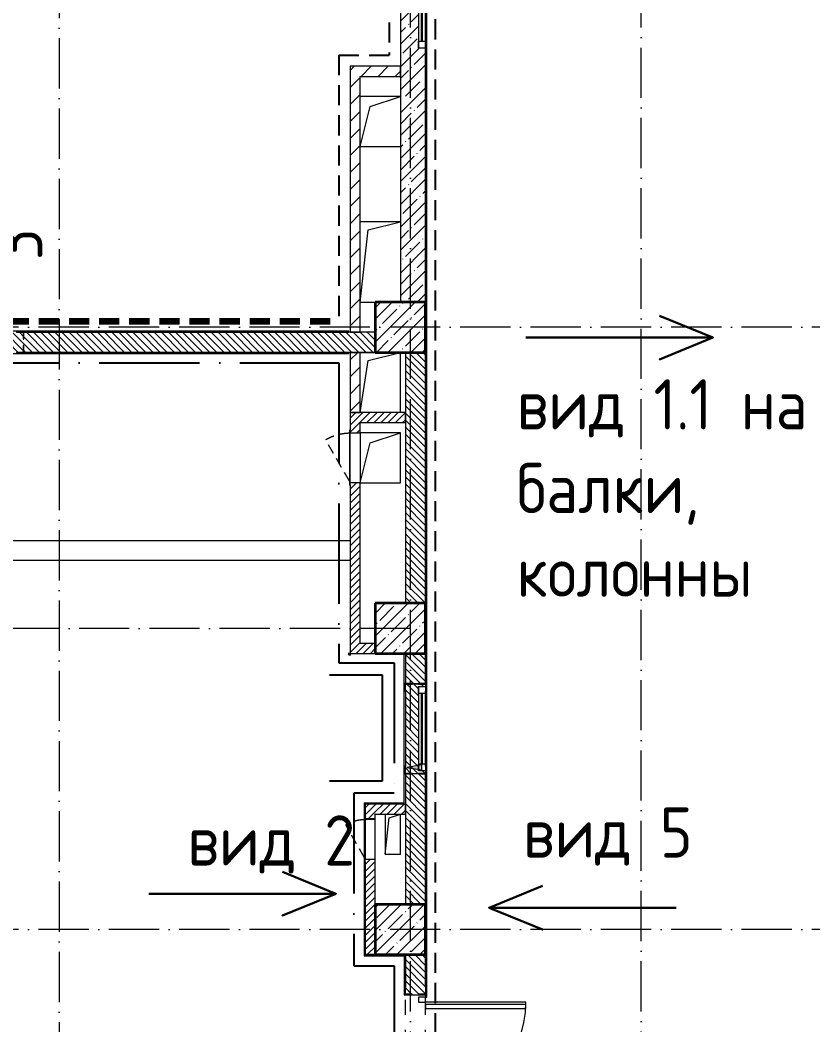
# Model space of a CAD drawing. Header units: millimetres. Extents: x -213536 to 1564669, y -45299 to 942238.
# Drawn here: x -206705 to -198808, y 217277 to 227288 of the extents above; entities that cross this region are included whole.
import ezdxf

# ---------------------------------------------------------------- set-up
doc = ezdxf.new("R2010")
doc.units = ezdxf.units.MM
for name, pattern in [('01 Штриховая _2 мм_', [300, 200, -100]), ('02 Штрихпунктирная _10 мм_', [1400, 1000, -200, 0, -200]), ('200_ШТРИХ_ш1п0_6_', [160, 100, -60]), ('50_200_ШТРИХ_1Т_ш5_п1_п1_', [700, 500, -100, 0, -100]), ('Штрих короткий', [300, 150, -150]), ('Штриховая _2 мм - 1 мм_', [300, 200, -100])]:
    doc.linetypes.add(name, pattern=pattern)
for name, color, linetype, lineweight in [('0-1', 7, 'Continuous', 5), ('0-2', 7, 'Continuous', 9), ('Двери', 7, 'Continuous', 9), ('Каркас_Импост', 7, 'Continuous', 13), ('Каркас_Импост-1', 7, 'Continuous', 9), ('Несущие колонны', 7, 'Continuous', 9), ('Несущие колонны-1', 7, 'Continuous', 35), ('Обобщенные модели', 7, 'Continuous', 9), ('Общие ребра', 7, 'Continuous', 9), ('Окна', 7, 'Continuous', 9), ('Оси-2', 7, '50_200_ШТРИХ_1Т_ш5_п1_п1_', 9), ('Основные линии', 7, 'Continuous', 30), ('Остекление-1', 7, 'Continuous', 9), ('Открывание в плане-2', 7, '200_ШТРИХ_ш1п0_6_', 9), ('Перемычка-1', 7, 'Штрих короткий', 9), ('Стены', 7, 'Continuous', 9), ('Стены-1', 7, 'Continuous', 13), ('Текстовые примечания', 7, 'Continuous', 9), ('Штриховка разреза-1', 7, 'Continuous', 9), ('Элементы узлов', 7, 'Continuous', 9)]:
    doc.layers.add(name, color=color, linetype=linetype, lineweight=lineweight)
for name, color, linetype, lineweight, true_color in [('СТ-1_1', 7, 'Штриховая _2 мм - 1 мм_', 90, 0x888888), ('СТ-1_13', 7, '01 Штриховая _2 мм_', 90, 0xd5d3c7), ('СТ-2_1', 1, '02 Штрихпунктирная _10 мм_', 90, 0xff0000), ('СТ-6_1', 6, 'Continuous', 90, 0xff00ff)]:
    doc.layers.add(name, color=color, linetype=linetype, lineweight=lineweight, true_color=true_color)
doc.layers.get('0-2').off()
doc.styles.add('СПДС', font='isocpeur.ttf', dxfattribs={"width": 0.9})
pattern_1 = [(135, (0, 0), (-35.35534, -35.35534), [])]
pattern_2 = [(45, (0, 0), (-35.35534, 35.35534), [])]
pattern_3 = [(45, (0, 0), (-84.8528, 84.8528), [])]

# ---------------------------------------------------------------- blocks, each defined once
blk = doc.blocks.new('BSC_Колонна _Прямоугольная - 500х500-V36-АИ2_02_План отделки стен 2-го этажа _Часть 2_')
at = {"layer": 'Несущие колонны'}
h = blk.add_hatch(dxfattribs=at)
h.set_pattern_fill('FP_44', color=256, style=0, pattern_type=2)
h.set_pattern_definition([(45, (-7700, -34300), (-114.04925, 114.04925), []), (45, (-7585.95, -34300), (-114.04925, 114.04925), [201.613, -40.323, 3.353, -36.97])])
h.paths.add_polyline_path([(-250, -250), (250, -250), (250, 250), (-250, 250)], flags=0)
at = {"layer": 'Несущие колонны-1'}
for p, q in [((250, 250), (-250, 250)), ((-250, 250), (-250, -250)), ((250, -250), (250, 250)), ((-250, -250), (250, -250))]:
    blk.add_line(p, q, dxfattribs=at)
blk = doc.blocks.new('BSC_Колонна _Прямоугольная - 500х500-V48-АИ2_02_План отделки стен 2-го этажа _Часть 2_')
at = {"layer": 'Несущие колонны'}
h = blk.add_hatch(dxfattribs=at)
h.set_pattern_fill('FP_56', color=256, style=0, pattern_type=2)
h.set_pattern_definition([(45, (-7700, -37300), (-114.04925, 114.04925), []), (45, (-7585.95, -37300), (-114.04925, 114.04925), [201.613, -40.323, 3.353, -36.97])])
h.paths.add_polyline_path([(-250, -250), (250, -250), (250, 250), (-250, 250)], flags=0)
at = {"layer": 'Несущие колонны-1'}
for p, q in [((250, 250), (-250, 250)), ((-250, 250), (-250, -250)), ((250, -250), (250, 250)), ((-250, -250), (250, -250))]:
    blk.add_line(p, q, dxfattribs=at)
blk = doc.blocks.new('BSC_Колонна _Прямоугольная - 500х500-V113-АИ2_02_План отделки стен 2-го этажа _Часть 2_')
at = {"layer": 'Несущие колонны'}
h = blk.add_hatch(dxfattribs=at)
h.set_pattern_fill('FP_112', color=256, style=0, pattern_type=2)
h.set_pattern_definition([(45, (-7700, -40300), (-114.04925, 114.04925), []), (45, (-7585.95, -40300), (-114.04925, 114.04925), [201.613, -40.323, 3.353, -36.97])])
h.paths.add_polyline_path([(-250, -250), (250, -250), (250, 250), (-250, 250)], flags=0)
at = {"layer": 'Несущие колонны-1'}
for p, q in [((250, 250), (-250, 250)), ((-250, 250), (-250, -250)), ((250, -250), (250, 250)), ((-250, -250), (250, -250))]:
    blk.add_line(p, q, dxfattribs=at)
blk = doc.blocks.new('Проем_Дверь_Прямоугольный - 1700х2400h_дверные проемы-28445702-АИ2_02_План отделки стен 2-го этажа _Часть 2_')
at = {"layer": 'Перемычка-1'}
for p, q in [((850, 100), (-850, 100)), ((850, -100), (-850, -100))]:
    blk.add_line(p, q, dxfattribs=at)
blk = doc.blocks.new('120_Окно_СКБ_1Ст - 120_Окно_СКБ_1Ст_классы 1800x800_E30-27757045-АИ2_02_План отделки стен 2-го этажа _Часть 2_')
at = {"layer": 'Каркас_Импост'}
for p, q in [((-870, 55), (-870, 125)), ((-870, 125), (-800, 125)), ((-800, 125), (-800, 55)), ((800, 55), (800, 125)), ((800, 125), (870, 125)), ((870, 125), (870, 55)), ((-800, 55), (-870, 55)), ((870, 55), (800, 55))]:
    blk.add_line(p, q, dxfattribs=at)
at = {"layer": 'Каркас_Импост-1'}
for p, q in [((870, 125), (-870, 125)), ((-870, 55), (870, 55))]:
    blk.add_line(p, q, dxfattribs=at)
at = {"layer": 'Остекление-1'}
for p, q in [((800, 95), (-800, 95)), ((800, 85), (-800, 85))]:
    blk.add_line(p, q, dxfattribs=at)
blk = doc.blocks.new('120_Окно_СКБ_1Ст - 120_Окно_СКБ_1Ст_классы 900x800_E30-V165-АИ2_02_План отделки стен 2-го этажа _Часть 2_')
at = {"layer": 'Каркас_Импост'}
for p, q in [((-420, 30), (-420, 100)), ((-420, 100), (-350, 100)), ((-350, 30), (-420, 30)), ((-350, 100), (-350, 30)), ((350, 30), (350, 100)), ((350, 100), (420, 100)), ((420, 30), (350, 30)), ((420, 100), (420, 30))]:
    blk.add_line(p, q, dxfattribs=at)
at = {"layer": 'Каркас_Импост-1'}
for p, q in [((-420, 30), (420, 30)), ((375, 100), (-375, 100))]:
    blk.add_line(p, q, dxfattribs=at)
at = {"layer": 'Остекление-1'}
for p, q in [((350, 70), (-350, 70)), ((350, 60), (-350, 60))]:
    blk.add_line(p, q, dxfattribs=at)
blk = doc.blocks.new('Дверь_Витражная_СКБ_2Ст2 - ДВВ_ДАО_СОШ_Классы-V178-АИ2_02_План отделки стен 2-го этажа _Часть 2_')
at = {"layer": 'Двери'}
for p, q in [((-775, 1035), (-775, 35)), ((775, 585), (775, 35))]:
    blk.add_line(p, q, dxfattribs=at)
for centre, radius, start, end in [((-775, 35), 1000, 360, 90), ((775, 35), 550, 90, 180)]:
    blk.add_arc(centre, radius, start, end, dxfattribs=at)
at = {"layer": 'Элементы узлов'}
for p, q in [((-713, 1035), (-753, 1035)), ((-753, 1035), (-753, 35)), ((-713, 35), (-713, 1035)), ((775, 585), (735, 585)), ((735, 585), (735, 35)), ((775, 35), (775, 585)), ((-825, 35), (-825, -35)), ((-775, 35), (-825, 35)), ((-775, 35), (-825, 35)), ((-825, 35), (-825, -35)), ((-775, -35), (-775, 35)), ((-775, -35), (-775, 35)), ((-753, 35), (-713, 35)), ((735, 35), (775, 35)), ((775, -35), (775, 35)), ((775, 35), (825, 35)), ((775, 35), (775, -35)), ((825, 35), (775, 35)), ((825, 35), (825, -35)), ((825, -35), (825, 35)), ((-825, -35), (-775, -35)), ((-825, -35), (-775, -35)), ((825, -35), (775, -35)), ((775, -35), (825, -35))]:
    blk.add_line(p, q, dxfattribs=at)
blk = doc.blocks.new('Фахверк_СКБ_Уголок - 200_3960-28268576-АИ2_02_План отделки стен 2-го этажа _Часть 2_')
at = {"layer": 'Обобщенные модели'}
for p, q in [((200, 156), (125, 156)), ((125, 156), (125, 81)), ((131, 81), (131, 150)), ((131, 150), (200, 150)), ((200, 150), (200, 156)), ((125, 81), (131, 81)), ((131, 19), (125, 19)), ((125, 19), (125, -56)), ((131, -50), (131, 19)), ((125, -56), (200, -56)), ((200, -50), (131, -50)), ((200, -56), (200, -50))]:
    blk.add_line(p, q, dxfattribs=at)
blk = doc.blocks.new('Фахверк_СКБ_Уголок - 200_3550-28267367-АИ2_02_План отделки стен 2-го этажа _Часть 2_')
at = {"layer": 'Обобщенные модели'}
for p, q in [((200, 156), (125, 156)), ((125, 156), (125, 81)), ((131, 81), (131, 150)), ((131, 150), (200, 150)), ((200, 150), (200, 156)), ((125, 81), (131, 81)), ((131, 19), (125, 19)), ((125, 19), (125, -56)), ((131, -50), (131, 19)), ((125, -56), (200, -56)), ((200, -50), (131, -50)), ((200, -56), (200, -50))]:
    blk.add_line(p, q, dxfattribs=at)
blk = doc.blocks.new('154_Стойка_СКБ_Уголок - СМ-2480_200-28447058-АИ2_02_План отделки стен 2-го этажа _Часть 2_')
at = {"layer": 'Обобщенные модели'}
for p, q in [((125, 156), (125, 81)), ((200, 156), (125, 156)), ((131, 81), (131, 150)), ((131, 150), (200, 150)), ((200, 150), (200, 156)), ((125, 81), (131, 81)), ((131, 19), (125, 19)), ((125, 19), (125, -56)), ((131, -50), (131, 19)), ((125, -56), (200, -56)), ((200, -50), (131, -50)), ((200, -56), (200, -50))]:
    blk.add_line(p, q, dxfattribs=at)
blk = doc.blocks.new('Стойка_Влож_Полоса боковая - Полоса-28346330-АИ2_02_План отделки стен 2-го этажа _Часть 2_')
at = {"layer": 'Обобщенные модели'}
for p, q in [((-5, -31), (-5, 31)), ((0, 31), (0, -31))]:
    blk.add_line(p, q, dxfattribs=at)
blk = doc.blocks.new('AR_Отверстие Ниша - Лючок-32405468-АИ2_02_План отделки стен 2-го этажа _Часть 2_')
at = {"layer": 'Окна'}
for p, q in [((200, 50), (-200, 50)), ((200, -50), (200, 50)), ((-200, -50), (200, -50))]:
    blk.add_line(p, q, dxfattribs=at)
blk = doc.blocks.new('Л_Общий_Лючок - Лючок-29677405-АИ2_02_План отделки стен 2-го этажа _Часть 2_')
at = {"layer": 'Окна'}
for p, q in [((424, 6), (-24, 6)), ((-24, 6), (-24, 0)), ((-24, 0), (0, 0)), ((424, 6), (424, 0))]:
    blk.add_line(p, q, dxfattribs=at)
at = {"layer": 'Открывание в плане-2'}
blk.add_line((16, 6), (342, 194), dxfattribs=at)
blk.add_arc((6, 0), 388, 0.8905, 30, dxfattribs=at)
blk = doc.blocks.new('AR_Отверстие Ниша - Лючок-32403618-АИ2_02_План отделки стен 2-го этажа _Часть 2_')
at = {"layer": 'Окна'}
for p, q in [((-250, 50), (250, 50)), ((-250, -50), (-250, 50)), ((250, 50), (250, -50)), ((250, -50), (-250, -50))]:
    blk.add_line(p, q, dxfattribs=at)
blk = doc.blocks.new('Л_Общий_Лючок - Лючок-29753807-АИ2_02_План отделки стен 2-го этажа _Часть 2_')
at = {"layer": 'Окна'}
for p, q in [((-24, 0), (-24, -6)), ((0, 0), (-24, 0)), ((524, 0), (500, 0)), ((524, 0), (524, -6)), ((-24, -6), (524, -6))]:
    blk.add_line(p, q, dxfattribs=at)
at = {"layer": 'Открывание в плане-2'}
blk.add_line((484, -6), (71, -244), dxfattribs=at)
blk.add_arc((494, 0), 488, 180.708, 210, dxfattribs=at)
blk = doc.blocks.new('154_Фахверк_СКБ_Швеллер - Тип_100_3960_зеркало-29769493-АИ2_02_План отделки стен 2-го этажа _Часть 2_')
at = {"layer": 'Обобщенные модели'}
for p, q in [((175, 50), (125, 50)), ((125, 50), (125, -50)), ((128, 47), (175, 47)), ((128, -47), (128, 47)), ((175, 47), (175, 50)), ((125, -50), (175, -50)), ((175, -47), (128, -47)), ((175, -50), (175, -47))]:
    blk.add_line(p, q, dxfattribs=at)
blk = doc.blocks.new('AR_Отверстие прямоугольное _в плите_ - AR_Отверстие прямоугольное _в плите_-30459278-АИ2_02_План отделки стен 2-го этажа _Часть 2_')
at = {"layer": 'Обобщенные модели'}
for p, q in [((-75, 200), (-75, -200)), ((-75, -200), (-37, 163)), ((-37, 163), (75, 200)), ((75, -200), (75, 200)), ((-75, -200), (75, -200))]:
    blk.add_line(p, q, dxfattribs=at)
blk = doc.blocks.new('AR_Отверстие прямоугольное _в плите_ - AR_Отверстие прямоугольное _в плите_-30459445-АИ2_02_План отделки стен 2-го этажа _Часть 2_')
at = {"layer": 'Обобщенные модели'}
for p, q in [((200, 250), (-200, 250)), ((-100, 150), (200, 250)), ((200, -250), (200, 250)), ((-200, -250), (-100, 150)), ((-200, -250), (200, -250))]:
    blk.add_line(p, q, dxfattribs=at)
blk = doc.blocks.new('AR_Отверстие прямоугольное _в плите_ - AR_Отверстие прямоугольное _в плите_-V218-АИ2_02_План отделки стен 2-го этажа _Часть 2_')
at = {"layer": 'Обобщенные модели'}
for p, q in [((200, 250), (-200, 250)), ((-100, 150), (200, 250)), ((-200, -250), (-100, 150)), ((-200, -250), (200, -250))]:
    blk.add_line(p, q, dxfattribs=at)
blk = doc.blocks.new('AR_Отверстие прямоугольное _в плите_ - AR_Отверстие прямоугольное _в плите_-30552819-АИ2_02_План отделки стен 2-го этажа _Часть 2_')
at = {"layer": 'Обобщенные модели'}
for p, q in [((200, 400), (-200, 400)), ((-200, -400), (-120, 320)), ((-120, 320), (200, 400)), ((-200, -400), (-50, -400))]:
    blk.add_line(p, q, dxfattribs=at)
blk = doc.blocks.new('AR_Отверстие прямоугольное _в плите_ - AR_Отверстие прямоугольное _в плите_-30552564-АИ2_02_План отделки стен 2-го этажа _Часть 2_')
at = {"layer": 'Обобщенные модели'}
for p, q in [((200, 300), (-200, 300)), ((-200, -300), (-120, 220)), ((-120, 220), (200, 300)), ((200, -300), (200, 300))]:
    blk.add_line(p, q, dxfattribs=at)
blk = doc.blocks.new('0125-Р-ОО-Ш2-АР-о_23_10_2024_rvt-1-АИ2_02_План отделки стен 2-го этажа _Часть 2_')
at = {"layer": 'Штриховка разреза-1'}
h = blk.add_hatch(dxfattribs=at)
h.set_pattern_fill('FP_1', color=256, style=0, pattern_type=2)
h.set_pattern_definition([(45, (0, 0), (-114.04925, 114.04925), []), (45, (114.05, 0), (-114.04925, 114.04925), [201.612, -40.322, 3.353, -36.97])])
h.paths.add_polyline_path([(7880, 40550), (7950, 40550), (7950, 43080), (7880, 43080), (7880, 44820), (7950, 44820), (7950, 45550), (7700, 45550), (7700, 40550)], flags=0)
h = blk.add_hatch(dxfattribs=at)
h.set_pattern_fill('FP_3', color=256, style=0, pattern_type=2)
h.set_pattern_definition(pattern_3)
h.paths.add_polyline_path([(7700, 42800), (7700, 42900), (7200, 42900), (7200, 42800), (7300, 42800)], flags=0)
h = blk.add_hatch(dxfattribs=at)
h.set_pattern_fill('FP_3', color=256, style=0, pattern_type=2)
h.set_pattern_definition(pattern_3)
h.paths.add_polyline_path([(7300, 40250), (7300, 42800), (7200, 42800), (7200, 40250)], flags=0)
h = blk.add_hatch(dxfattribs=at)
h.set_pattern_fill('FP_2', color=256, style=0, pattern_type=2)
h.set_pattern_definition(pattern_1)
h.paths.add_polyline_path([(7450, 40050), (7450, 40250), (3950, 40250), (3950, 40181), (3944, 40181), (3944, 40250), (400, 40250), (400, 40050), (3944, 40050), (3944, 40119), (3950, 40119), (3950, 40050), (5275, 40050)], flags=0)
h = blk.add_hatch(dxfattribs=at)
h.set_pattern_fill('FP_3', color=256, style=0, pattern_type=2)
h.set_pattern_definition(pattern_3)
h.paths.add_polyline_path([(7300, 39450), (7300, 40050), (7200, 40050), (7200, 39450)], flags=0)
h = blk.add_hatch(dxfattribs=at)
h.set_pattern_fill('FP_2', color=256, style=0, pattern_type=2)
h.set_pattern_definition(pattern_1)
h.paths.add_polyline_path([(7950, 37550), (7950, 40050), (7750, 40050), (7750, 37550)], flags=0)
h = blk.add_hatch(dxfattribs=at)
h.set_pattern_fill('FP_92', color=256, style=0, pattern_type=2)
h.set_pattern_definition(pattern_2)
h.paths.add_polyline_path([(7750, 39350), (7750, 39450), (7200, 39450), (7200, 39350), (7300, 39350)], flags=0)
h = blk.add_hatch(dxfattribs=at)
h.set_pattern_fill('FP_92', color=256, style=0, pattern_type=2)
h.set_pattern_definition(pattern_2)
h.paths.add_polyline_path([(7200, 37150), (7300, 37150), (7300, 38750), (7200, 38750), (7200, 38379)], flags=0)
h.paths.add_polyline_path([(7300, 39250), (7300, 39350), (7200, 39350), (7201, 39250), (7224, 39250)], flags=0)
h = blk.add_hatch(dxfattribs=at)
h.set_pattern_fill('FP_92', color=256, style=0, pattern_type=2)
h.set_pattern_definition(pattern_2)
h.paths.add_polyline_path([(7450, 37050), (7450, 37150), (7200, 37150), (7200, 37050)], flags=0)
h = blk.add_hatch(dxfattribs=at)
h.set_pattern_fill('FP_2', color=256, style=0, pattern_type=2)
h.set_pattern_definition(pattern_1)
h.paths.add_polyline_path([(7750, 34550), (7950, 34550), (7950, 35850), (7750, 35850), (7750, 34682)], flags=0)
h.paths.add_polyline_path([(7819, 35855), (7950, 35856), (7950, 35880), (7880, 35880), (7881, 36720), (7950, 36720), (7950, 36744), (7750, 36744), (7750, 35856), (7819, 35856)], flags=0)
h.paths.add_polyline_path([(7881, 36750), (7950, 36750), (7950, 37050), (7750, 37050), (7750, 36750), (7880, 36750)], flags=0)
h = blk.add_hatch(dxfattribs=at)
h.set_pattern_fill('FP_92', color=256, style=0, pattern_type=2)
h.set_pattern_definition(pattern_2)
h.paths.add_polyline_path([(7350, 34050), (7450, 34050), (7450, 35000), (7350, 35000), (7350, 34550)], flags=0)
h.paths.add_polyline_path([(7356, 35403), (7447, 35403), (7447, 35450), (7450, 35450), (7450, 35550), (7350, 35550), (7350, 35450), (7353, 35450), (7353, 35403)], flags=0)
h = blk.add_hatch(dxfattribs=at)
h.set_pattern_fill('FP_92', color=256, style=0, pattern_type=2)
h.set_pattern_definition(pattern_2)
h.paths.add_polyline_path([(7750, 35450), (7750, 35550), (7450, 35550), (7450, 35450)], flags=0)
h = blk.add_hatch(dxfattribs=at)
h.set_pattern_fill('FP_2', color=256, style=0, pattern_type=2)
h.set_pattern_definition(pattern_1)
h.paths.add_polyline_path([(7950, 28550), (7950, 31944), (7881, 31944), (7881, 31950), (7819, 31950), (7819, 31944), (7750, 31944), (7750, 28550)], flags=0)
h.paths.add_polyline_path([(7881, 33650), (7881, 33656), (7950, 33656), (7950, 34050), (7750, 34050), (7750, 33656), (7819, 33656), (7819, 33650)], flags=0)
at = {"layer": 'Стены'}
for p, q in [((2120, 38175), (7200, 38175)), ((7200, 37975), (2120, 37975))]:
    blk.add_line(p, q, dxfattribs=at)
at = {"layer": 'Стены-1'}
for p, q in [((7700, 45550), (7700, 40550)), ((7950, 40550), (7950, 43080)), ((7700, 42900), (7200, 42900)), ((7200, 42900), (7200, 42800)), ((7700, 42800), (7700, 42900)), ((7200, 42800), (7200, 40250)), ((7300, 40250), (7300, 42800)), ((7300, 42800), (7700, 42800)), ((7450, 40250), (3950, 40250)), ((7200, 40250), (7300, 40250)), ((3950, 40050), (7450, 40050)), ((7300, 40050), (7200, 40050)), ((7200, 40050), (7200, 39450)), ((7300, 39450), (7300, 40050)), ((7750, 40050), (7750, 37550)), ((7950, 37550), (7950, 40050)), ((7750, 39450), (7200, 39450)), ((7200, 39450), (7200, 39350)), ((7200, 39450), (7300, 39450)), ((7750, 39350), (7750, 39450)), ((7200, 39350), (7200, 39274)), ((7300, 39350), (7750, 39350)), ((7300, 39250), (7300, 39350)), ((7300, 37150), (7300, 38750)), ((7200, 38726), (7200, 37150)), ((7200, 37150), (7200, 37050)), ((7450, 37150), (7300, 37150)), ((7200, 37050), (7450, 37050)), ((7750, 37050), (7750, 36750)), ((7950, 36750), (7950, 37050)), ((7750, 36675), (7750, 35925)), ((7750, 35850), (7750, 34550)), ((7950, 34550), (7950, 35850)), ((7350, 35550), (7350, 35450)), ((7450, 35550), (7350, 35550)), ((7750, 35550), (7450, 35550)), ((7750, 35450), (7750, 35550)), ((7450, 35450), (7750, 35450)), ((7350, 34976), (7350, 34050)), ((7450, 34550), (7450, 35000)), ((7350, 34050), (7450, 34050)), ((7750, 34050), (7750, 33725)), ((7950, 33725), (7950, 34050)), ((7819, 33650), (7881, 33650))]:
    blk.add_line(p, q, dxfattribs=at)
at = {"layer": '0-2'}
for name, p, rotation in [('120_Окно_СКБ_1Ст - 120_Окно_СКБ_1Ст_классы 1800x800_E30-27757045-АИ2_02_План отделки стен 2-го этажа _Часть 2_', (7825, 43950), 269.9999999999999), ('Фахверк_СКБ_Уголок - 200_3550-28267367-АИ2_02_План отделки стен 2-го этажа _Часть 2_', (4075, 40200), 180), ('Л_Общий_Лючок - Лючок-29753807-АИ2_02_План отделки стен 2-го этажа _Часть 2_', (7200, 39250), 269.9999999999999), ('AR_Отверстие Ниша - Лючок-32403618-АИ2_02_План отделки стен 2-го этажа _Часть 2_', (7250, 39000), 89.9999999999999), ('154_Стойка_СКБ_Уголок - СМ-2480_200-28447058-АИ2_02_План отделки стен 2-го этажа _Часть 2_', (7800, 36875), 269.9999999999999), ('Стойка_Влож_Полоса боковая - Полоса-28346330-АИ2_02_План отделки стен 2-го этажа _Часть 2_', (7850, 36750), 89.99999999999991), ('120_Окно_СКБ_1Ст - 120_Окно_СКБ_1Ст_классы 900x800_E30-V165-АИ2_02_План отделки стен 2-го этажа _Часть 2_', (7850, 36300), 269.9999999999999), ('154_Стойка_СКБ_Уголок - СМ-2480_200-28447058-АИ2_02_План отделки стен 2-го этажа _Часть 2_', (7900, 35725), 89.99999999999991), ('Стойка_Влож_Полоса боковая - Полоса-28346330-АИ2_02_План отделки стен 2-го этажа _Часть 2_', (7850, 35850), 269.9999999999999), ('154_Фахверк_СКБ_Швеллер - Тип_100_3960_зеркало-29769493-АИ2_02_План отделки стен 2-го этажа _Часть 2_', (7400, 35275), 89.99999999999993), ('Л_Общий_Лючок - Лючок-29677405-АИ2_02_План отделки стен 2-го этажа _Часть 2_', (7350, 35000), 89.99999999999991), ('AR_Отверстие Ниша - Лючок-32405468-АИ2_02_План отделки стен 2-го этажа _Часть 2_', (7400, 35200), 269.9999999999999), ('Фахверк_СКБ_Уголок - 200_3960-28268576-АИ2_02_План отделки стен 2-го этажа _Часть 2_', (7900, 33525), 89.99999999999991), ('Проем_Дверь_Прямоугольный - 1700х2400h_дверные проемы-28445702-АИ2_02_План отделки стен 2-го этажа _Часть 2_', (7850, 32800), 269.9999999999999), ('Дверь_Витражная_СКБ_2Ст2 - ДВВ_ДАО_СОШ_Классы-V178-АИ2_02_План отделки стен 2-го этажа _Часть 2_', (7915, 32800), 269.9999999999961)]:
    blk.add_blockref(name, p, dxfattribs=dict(at, rotation=rotation))
for name, p in [('AR_Отверстие прямоугольное _в плите_ - AR_Отверстие прямоугольное _в плите_-V218-АИ2_02_План отделки стен 2-го этажа _Часть 2_', (7500, 42350)), ('AR_Отверстие прямоугольное _в плите_ - AR_Отверстие прямоугольное _в плите_-30552819-АИ2_02_План отделки стен 2-го этажа _Часть 2_', (7500, 40950)), ('BSC_Колонна _Прямоугольная - 500х500-V113-АИ2_02_План отделки стен 2-го этажа _Часть 2_', (7700, 40300)), ('AR_Отверстие прямоугольное _в плите_ - AR_Отверстие прямоугольное _в плите_-30552564-АИ2_02_План отделки стен 2-го этажа _Часть 2_', (7500, 39750)), ('AR_Отверстие прямоугольное _в плите_ - AR_Отверстие прямоугольное _в плите_-30459445-АИ2_02_План отделки стен 2-го этажа _Часть 2_', (7500, 39000)), ('BSC_Колонна _Прямоугольная - 500х500-V48-АИ2_02_План отделки стен 2-го этажа _Часть 2_', (7700, 37300)), ('AR_Отверстие прямоугольное _в плите_ - AR_Отверстие прямоугольное _в плите_-30459278-АИ2_02_План отделки стен 2-го этажа _Часть 2_', (7625, 35250)), ('BSC_Колонна _Прямоугольная - 500х500-V36-АИ2_02_План отделки стен 2-го этажа _Часть 2_', (7700, 34300))]:
    blk.add_blockref(name, p, dxfattribs=at)
blk = doc.blocks.new('101_Уголок настенный вертикальный_Металл-ПМЮ-02_ - Металл-ПМЮ-02-20938570-АИ2_02_План отделки стен 2-го этажа _Часть 2_')
at = {"layer": 'Обобщенные модели'}
for p, q in [((145, 8), (125, 8)), ((125, 8), (125, -12)), ((127, -12), (127, 6)), ((127, 6), (145, 6)), ((145, 6), (145, 8)), ((125, -12), (127, -12))]:
    blk.add_line(p, q, dxfattribs=at)
blk = doc.blocks.new('Оси1')
at = {"layer": 'Оси-2'}
for p, q in [((210545.6, 264395.4), (210545.6, 210594.5)), ((214045.6, 210594.5), (214045.6, 264395.4)), ((216345.6, 210594.5), (216345.6, 264395.4)), ((234645.6, 253115.2), (203926.8, 253115.2)), ((214045.6, 250115.2), (203926.8, 250115.2)), ((234645.6, 247115.2), (203926.8, 247115.2))]:
    blk.add_line(p, q, dxfattribs=at)

msp = doc.modelspace()

# ---------------------------------------------------------------- hatches: boundary and pattern name
at = {"layer": 'Текстовые примечания'}
msp.add_hatch(color=256, dxfattribs=at).paths.add_polyline_path([(-202851.6, 219843.3), (-202701.6, 219816.8), (-202701.6, 219869.7)], flags=0)

# ---------------------------------------------------------------- linework, layer by layer
at = {"color": 1, "lineweight": 30}
for points in [[(-201667.2, 224124.5), (-199804.1, 224124.5), (-200335.8, 223907.6), (-199804.1, 224124.5), (-200335.8, 224341.5)], [(-205422.7, 218584.7), (-203559.6, 218584.7), (-204091.3, 218367.7), (-203559.6, 218584.7), (-204091.3, 218801.7)], [(-200170.7, 218444.2), (-202033.8, 218444.2), (-201502.1, 218227.3), (-202033.8, 218444.2), (-201502.1, 218661.2)]]:
    msp.add_lwpolyline(points, dxfattribs=at)
at = {"layer": 'Общие ребра'}
msp.add_line((-203429, 224177.3), (-203429, 224189.3), dxfattribs=at)
at = {"layer": 'СТ-1_1', "lineweight": 25}
for p, q in [((-202567, 195295.3), (-202567, 233115.3)), ((-203029, 229065.3), (-203029, 226939.3)), ((-203529, 226939.3), (-203029, 226939.3)), ((-203529, 226939.3), (-203529, 224289.3))]:
    msp.add_line(p, q, dxfattribs=at)
at = {"layer": 'СТ-1_13'}
msp.add_line((-210117, 224289.3), (-203529, 224289.3), dxfattribs=at)
at = {"layer": 'СТ-2_1', "lineweight": 25}
for p, q in [((-210117, 223872.3), (-203529, 223872.3)), ((-203529, 223872.3), (-203529, 220885.4)), ((-203529, 220885.4), (-202979, 220885.4)), ((-202979, 220885.4), (-202979, 219585.4)), ((-202979, 219585.4), (-203379, 219585.4)), ((-203379, 219585.4), (-203379, 217865.3)), ((-203379, 217865.3), (-202979, 217865.3)), ((-202979, 217865.3), (-202979, 215839.3))]:
    msp.add_line(p, q, dxfattribs=at)
at = {"layer": 'СТ-6_1', "lineweight": 25}
for p, q in [((-203622, 220765.4), (-203099, 220765.4)), ((-203099, 220765.4), (-203099, 219705.4)), ((-203099, 219705.4), (-203622, 219705.4))]:
    msp.add_line(p, q, dxfattribs=at)
at = {"layer": 'Стены'}
for p, q in [((-202879, 219489.3), (-202879, 220965.3)), ((-202867, 220965.3), (-202867, 220677.3)), ((-202867, 220602.3), (-202867, 219852.3)), ((-202867, 219777.3), (-202867, 219477.3)), ((-203279, 219489.3), (-202879, 219489.3)), ((-203279, 219489.3), (-203279, 219477.3)), ((-202867, 219477.3), (-203279, 219477.3))]:
    msp.add_line(p, q, dxfattribs=at)
at = {"layer": 'Стены-1'}
for p, q in [((-202655, 217552.3), (-202655, 230502.3)), ((-202667, 227007.3), (-202667, 224477.3)), ((-203429, 224189.3), (-210205, 224189.3)), ((-206667, 224177.3), (-203429, 224177.3)), ((-210214.5, 223964.9), (-203429, 223964.9)), ((-203417, 223976.9), (-206667, 223976.9)), ((-203417, 223964.9), (-203417, 223976.9)), ((-202667, 223977.3), (-202667, 221477.3)), ((-202667, 220977.3), (-202667, 220677.3)), ((-202667, 219777.3), (-202667, 218477.3)), ((-203279, 219477.3), (-203279, 217965.3)), ((-203267, 219477.3), (-203279, 219477.3)), ((-203267, 219377.3), (-203267, 219477.3)), ((-203267, 217977.3), (-203267, 218903.3)), ((-203279, 217965.3), (-202879, 217965.3)), ((-203167, 217977.3), (-203267, 217977.3)), ((-202879, 217965.3), (-202879, 217577.3)), ((-202867, 217652.3), (-202867, 217977.3)), ((-202667, 217977.3), (-202667, 217652.3)), ((-202879, 217577.3), (-202873, 217577.3)), ((-202667, 217577.3), (-202667, 217552.3)), ((-202667, 217552.3), (-202655, 217552.3))]:
    msp.add_line(p, q, dxfattribs=at)
at = {"layer": 'Текстовые примечания'}
for p, q in [((-202701.6, 219869.7), (-202851.6, 219843.3)), ((-202851.6, 219843.3), (-202701.6, 219816.8)), ((-202701.6, 219816.8), (-202701.6, 219869.7))]:
    msp.add_line(p, q, dxfattribs=at)

# ---------------------------------------------------------------- block references
at = {"color": 2, "lineweight": 30}
msp.add_blockref('Оси1', (-416862.6, -28888), dxfattribs=at)
at = {"layer": '0-1'}
msp.add_blockref('0125-Р-ОО-Ш2-АР-о_23_10_2024_rvt-1-АИ2_02_План отделки стен 2-го этажа _Часть 2_', (-210617, 183927.3), dxfattribs=at)
at = {"layer": 'Обобщенные модели', "rotation": 89.99999999999926}
msp.add_blockref('101_Уголок настенный вертикальный_Металл-ПМЮ-02_ - Металл-ПМЮ-02-20938570-АИ2_02_План отделки стен 2-го этажа _Часть 2_', (-203423, 220838.3), dxfattribs=at)

# ---------------------------------------------------------------- texts
at = {"layer": 'Основные линии', "insert": (-207815.7, 224896.1), "char_height": 500, "attachment_point": 1, "rotation": 90, "style": 'СПДС'}
msp.add_mtext_dynamic_manual_height_columns('вид 3', width=1580.432, gutter_width=1678.4, heights=[0], dxfattribs=at)
at = {"layer": 'Основные линии', "char_height": 500, "attachment_point": 1, "style": 'СПДС'}
for s, width, insert in [('вид 1.1 на балки,\\Pколонны', 3236.339, (-201758.8, 223709.4)), ('вид 5', 1649.982, (-201696.1, 219444)), ('вид 2', 1649.982, (-205038.3, 219365.2))]:
    msp.add_mtext_dynamic_manual_height_columns(s, width=width, gutter_width=1678.4, heights=[0], dxfattribs=dict(at, insert=insert))

doc.saveas('drawing.dxf')
